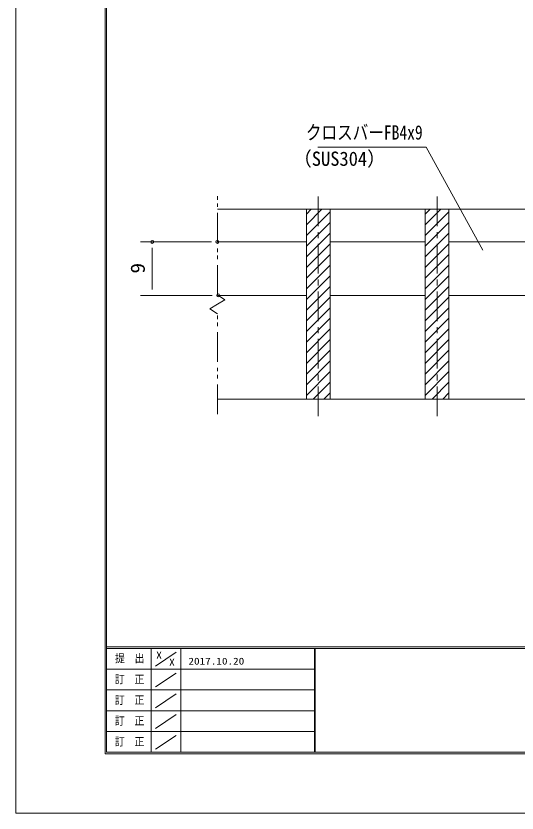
# Model space of a CAD drawing. Units: millimetres, scale not verified. Extents: x -1050 to 1050, y -742 to 742.
# Drawn here: x -1050 to -628, y -742 to -71 of the extents above; entities that cross this region are included whole.
import ezdxf
from ezdxf.enums import TextEntityAlignment as Align

# ---------------------------------------------------------------- set-up
doc = ezdxf.new("R2010")
doc.units = ezdxf.units.MM
doc.header["$LTSCALE"] = 5
doc.header["$PDMODE"] = 32
doc.header["$PDSIZE"] = 2.5
doc.linetypes.add('CHAIN1', pattern=[8, 5, -1, 1, -1])
doc.linetypes.add('DOUBLE_CHAIN1', pattern=[8.8, 5, -1, 0.6, -0.6, 0.6, -1])
for name, color, linetype, lineweight in [('0-0_7-図\u3000枠', 4, 'Continuous', 9), ('0-1_寸法注釈', 2, 'Continuous', 9), ('0-2_想像線', 134, 'DOUBLE_CHAIN1', 9), ('0-3_ハッチング', 4, 'Continuous', 9), ('0-5_DEFPOINTS', 134, 'Continuous', 9), ('0-7_蓋', 5, 'Continuous', 9), ('0-A_中心線', 6, 'CHAIN1', 9)]:
    doc.layers.add(name, color=color, linetype=linetype, lineweight=lineweight)
doc.styles.add('ＭＳ ゴシック', font='')
doc.styles.get('ＭＳ ゴシック').set_extended_font_data('MS Gothic')

msp = doc.modelspace()

# ---------------------------------------------------------------- linework, layer by layer
at = {"layer": '0-0_7-図\u3000枠'}
for p, q in [((-975, -692.5), (-975, 692.5)), ((-973.75, -691.25), (-973.75, 691.25)), ((998.75, -602.5), (-973.75, -602.5)), ((998.75, -603.75), (-973.75, -603.75)), ((-936.25, -691.192), (-936.25, -603.75)), ((-911.25, -603.75), (-911.25, -691.192)), ((-798.75, -603.75), (-798.75, -691.192)), ((-798, -603.75), (-798, -691.192)), ((-932.5, -618.606), (-915, -606.924)), ((-798.75, -621.25), (-973.75, -621.25)), ((-932.5, -636.247), (-915, -624.565)), ((-798.75, -638.75), (-973.75, -638.75)), ((-932.5, -653.747), (-915, -642.065)), ((-798.75, -656.25), (-973.75, -656.25)), ((-932.5, -671.247), (-915, -659.565)), ((-798.75, -673.75), (-973.75, -673.75)), ((-932.5, -688.747), (-915, -677.065)), ((998.75, -691.25), (-973.75, -691.25)), ((1000, -692.5), (-975, -692.5))]:
    msp.add_line(p, q, dxfattribs=at)
at = {"layer": '0-1_寸法注釈'}
for p, q in [((-885.45, -261.308), (-945.2, -261.308)), ((-935.2, -301.308), (-935.2, -266.308)), ((-884.779, -306.308), (-945.2, -306.308))]:
    msp.add_line(p, q, dxfattribs=at)
msp.add_lwpolyline([(-795.854, -181.345), (-704.681, -181.345), (-656.854, -268.365)], dxfattribs=at)
at = {"layer": '0-2_想像線'}
for p, q in [((-880.45, -305.859), (-880.45, -221.308)), ((-880.45, -406.308), (-880.45, -321.757))]:
    msp.add_line(p, q, dxfattribs=at)
for points in [[(-880.45, -305.859), (-874.157, -310.072), (-880.45, -313.808)], [(-880.45, -321.757), (-886.743, -317.545), (-880.45, -313.808)]]:
    msp.add_lwpolyline(points, dxfattribs=at)
at = {"layer": '0-3_ハッチング'}
for p, q in [((-805.45, -237.907), (-801.352, -233.808)), ((-805.45, -246.887), (-792.372, -233.808)), ((-705.45, -237.907), (-701.352, -233.808)), ((-705.45, -246.887), (-692.372, -233.808)), ((-805.45, -255.867), (-785.45, -235.867)), ((-705.45, -255.867), (-685.45, -235.867)), ((-805.45, -264.847), (-785.45, -244.847)), ((-705.45, -264.847), (-685.45, -244.847)), ((-805.45, -273.828), (-785.45, -253.828)), ((-705.45, -273.828), (-685.45, -253.828)), ((-805.45, -282.808), (-785.45, -262.808)), ((-705.45, -282.808), (-685.45, -262.808)), ((-805.45, -291.788), (-785.45, -271.788)), ((-705.45, -291.788), (-685.45, -271.788)), ((-805.45, -300.768), (-785.45, -280.768)), ((-705.45, -300.768), (-685.45, -280.768)), ((-805.45, -309.749), (-785.45, -289.749)), ((-705.45, -309.749), (-685.45, -289.749)), ((-805.45, -318.729), (-785.45, -298.729)), ((-705.45, -318.729), (-685.45, -298.729)), ((-805.45, -327.709), (-785.45, -307.709)), ((-705.45, -327.709), (-685.45, -307.709)), ((-805.45, -336.689), (-785.45, -316.689)), ((-705.45, -336.689), (-685.45, -316.689)), ((-805.45, -345.67), (-785.45, -325.67)), ((-705.45, -345.67), (-685.45, -325.67)), ((-805.45, -354.65), (-785.45, -334.65)), ((-705.45, -354.65), (-685.45, -334.65)), ((-805.45, -363.63), (-785.45, -343.63)), ((-705.45, -363.63), (-685.45, -343.63)), ((-805.45, -372.61), (-785.45, -352.61)), ((-705.45, -372.61), (-685.45, -352.61)), ((-805.45, -381.591), (-785.45, -361.591)), ((-705.45, -381.591), (-685.45, -361.591)), ((-805.45, -390.571), (-785.45, -370.571)), ((-705.45, -390.571), (-685.45, -370.571)), ((-799.707, -393.808), (-785.45, -379.551)), ((-699.707, -393.808), (-685.45, -379.551)), ((-790.727, -393.808), (-785.45, -388.531)), ((-690.727, -393.808), (-685.45, -388.531))]:
    msp.add_line(p, q, dxfattribs=at)
for points in [[(-785.45, -233.808), (-805.45, -233.808), (-805.45, -393.808), (-785.45, -393.808)], [(-685.45, -233.808), (-705.45, -233.808), (-705.45, -393.808), (-685.45, -393.808)]]:
    msp.add_lwpolyline(points, close=True, dxfattribs=at)
at = {"layer": '0-5_DEFPOINTS'}
msp.add_lwpolyline([(-1050, -742.5), (-1050, 742.5), (1050, 742.5), (1050, -742.5)], close=True, dxfattribs=at)
for p in [(-935.2, -261.308), (-880.45, -261.308), (-879.779, -306.308)]:
    msp.add_point(p, dxfattribs=at)
at = {"layer": '0-7_蓋'}
for p, q in [((-880.45, -233.808), (-110.45, -233.808)), ((-805.45, -233.808), (-785.45, -233.808)), ((-805.45, -233.808), (-805.45, -393.808)), ((-785.45, -393.808), (-785.45, -233.808)), ((-705.45, -233.808), (-685.45, -233.808)), ((-705.45, -233.808), (-705.45, -393.808)), ((-685.45, -393.808), (-685.45, -233.808)), ((-880.45, -261.308), (-805.45, -261.308)), ((-785.45, -261.308), (-705.45, -261.308)), ((-685.45, -261.308), (-605.45, -261.308)), ((-879.779, -306.308), (-805.45, -306.308)), ((-785.45, -306.308), (-705.45, -306.308)), ((-685.45, -306.308), (-605.45, -306.308)), ((-880.45, -393.808), (-110.45, -393.808)), ((-805.45, -393.808), (-785.45, -393.808)), ((-705.45, -393.808), (-685.45, -393.808))]:
    msp.add_line(p, q, dxfattribs=at)
at = {"layer": '0-A_中心線'}
for p, q in [((-795.45, -408.035), (-795.45, -221.106)), ((-695.45, -408.035), (-695.45, -221.106))]:
    msp.add_line(p, q, dxfattribs=at)

# ---------------------------------------------------------------- texts
at = {"layer": '0-0_7-図\u3000枠', "color": 5, "style": 'ＭＳ ゴシック'}
for s, height, width, p in [('提\u3000出', 6.745, 0.9, (-966.593, -617.56)), ('X', 5.755, 1.2, (-931.902, -614.076)), ('X', 5.755, 1.2, (-920.995, -620.022)), ('2017.10.20', 5.755, 1.2, (-904.801, -619.113)), ('訂\u3000正', 6.745, 0.9, (-966.76, -635.201)), ('訂\u3000正', 6.745, 0.9, (-966.76, -652.701)), ('訂\u3000正', 6.745, 0.9, (-966.76, -670.201)), ('訂\u3000正', 6.745, 0.9, (-966.76, -687.701))]:
    msp.add_text(s, height=height, dxfattribs=dict(at, width=width)).set_placement(p, align=Align.BOTTOM_LEFT)
at = {"layer": '0-1_寸法注釈', "color": 7, "style": 'ＭＳ ゴシック'}
for s, width, p in [('クロスバーFB4x9', 0.8, (-805.875, -178.658)), ('（SUS304）', 0.95, (-816.542, -200.801))]:
    msp.add_text(s, height=12.02, dxfattribs=dict(at, width=width)).set_placement(p, align=Align.BOTTOM_LEFT)
at = {"layer": '0-1_寸法注釈', "color": 7, "style": 'ＭＳ ゴシック', "width": 1.1}
msp.add_text('9', height=12.02, rotation=90, dxfattribs=at).set_placement((-937.887, -287.957), align=Align.BOTTOM_LEFT)

doc.saveas('drawing.dxf')
